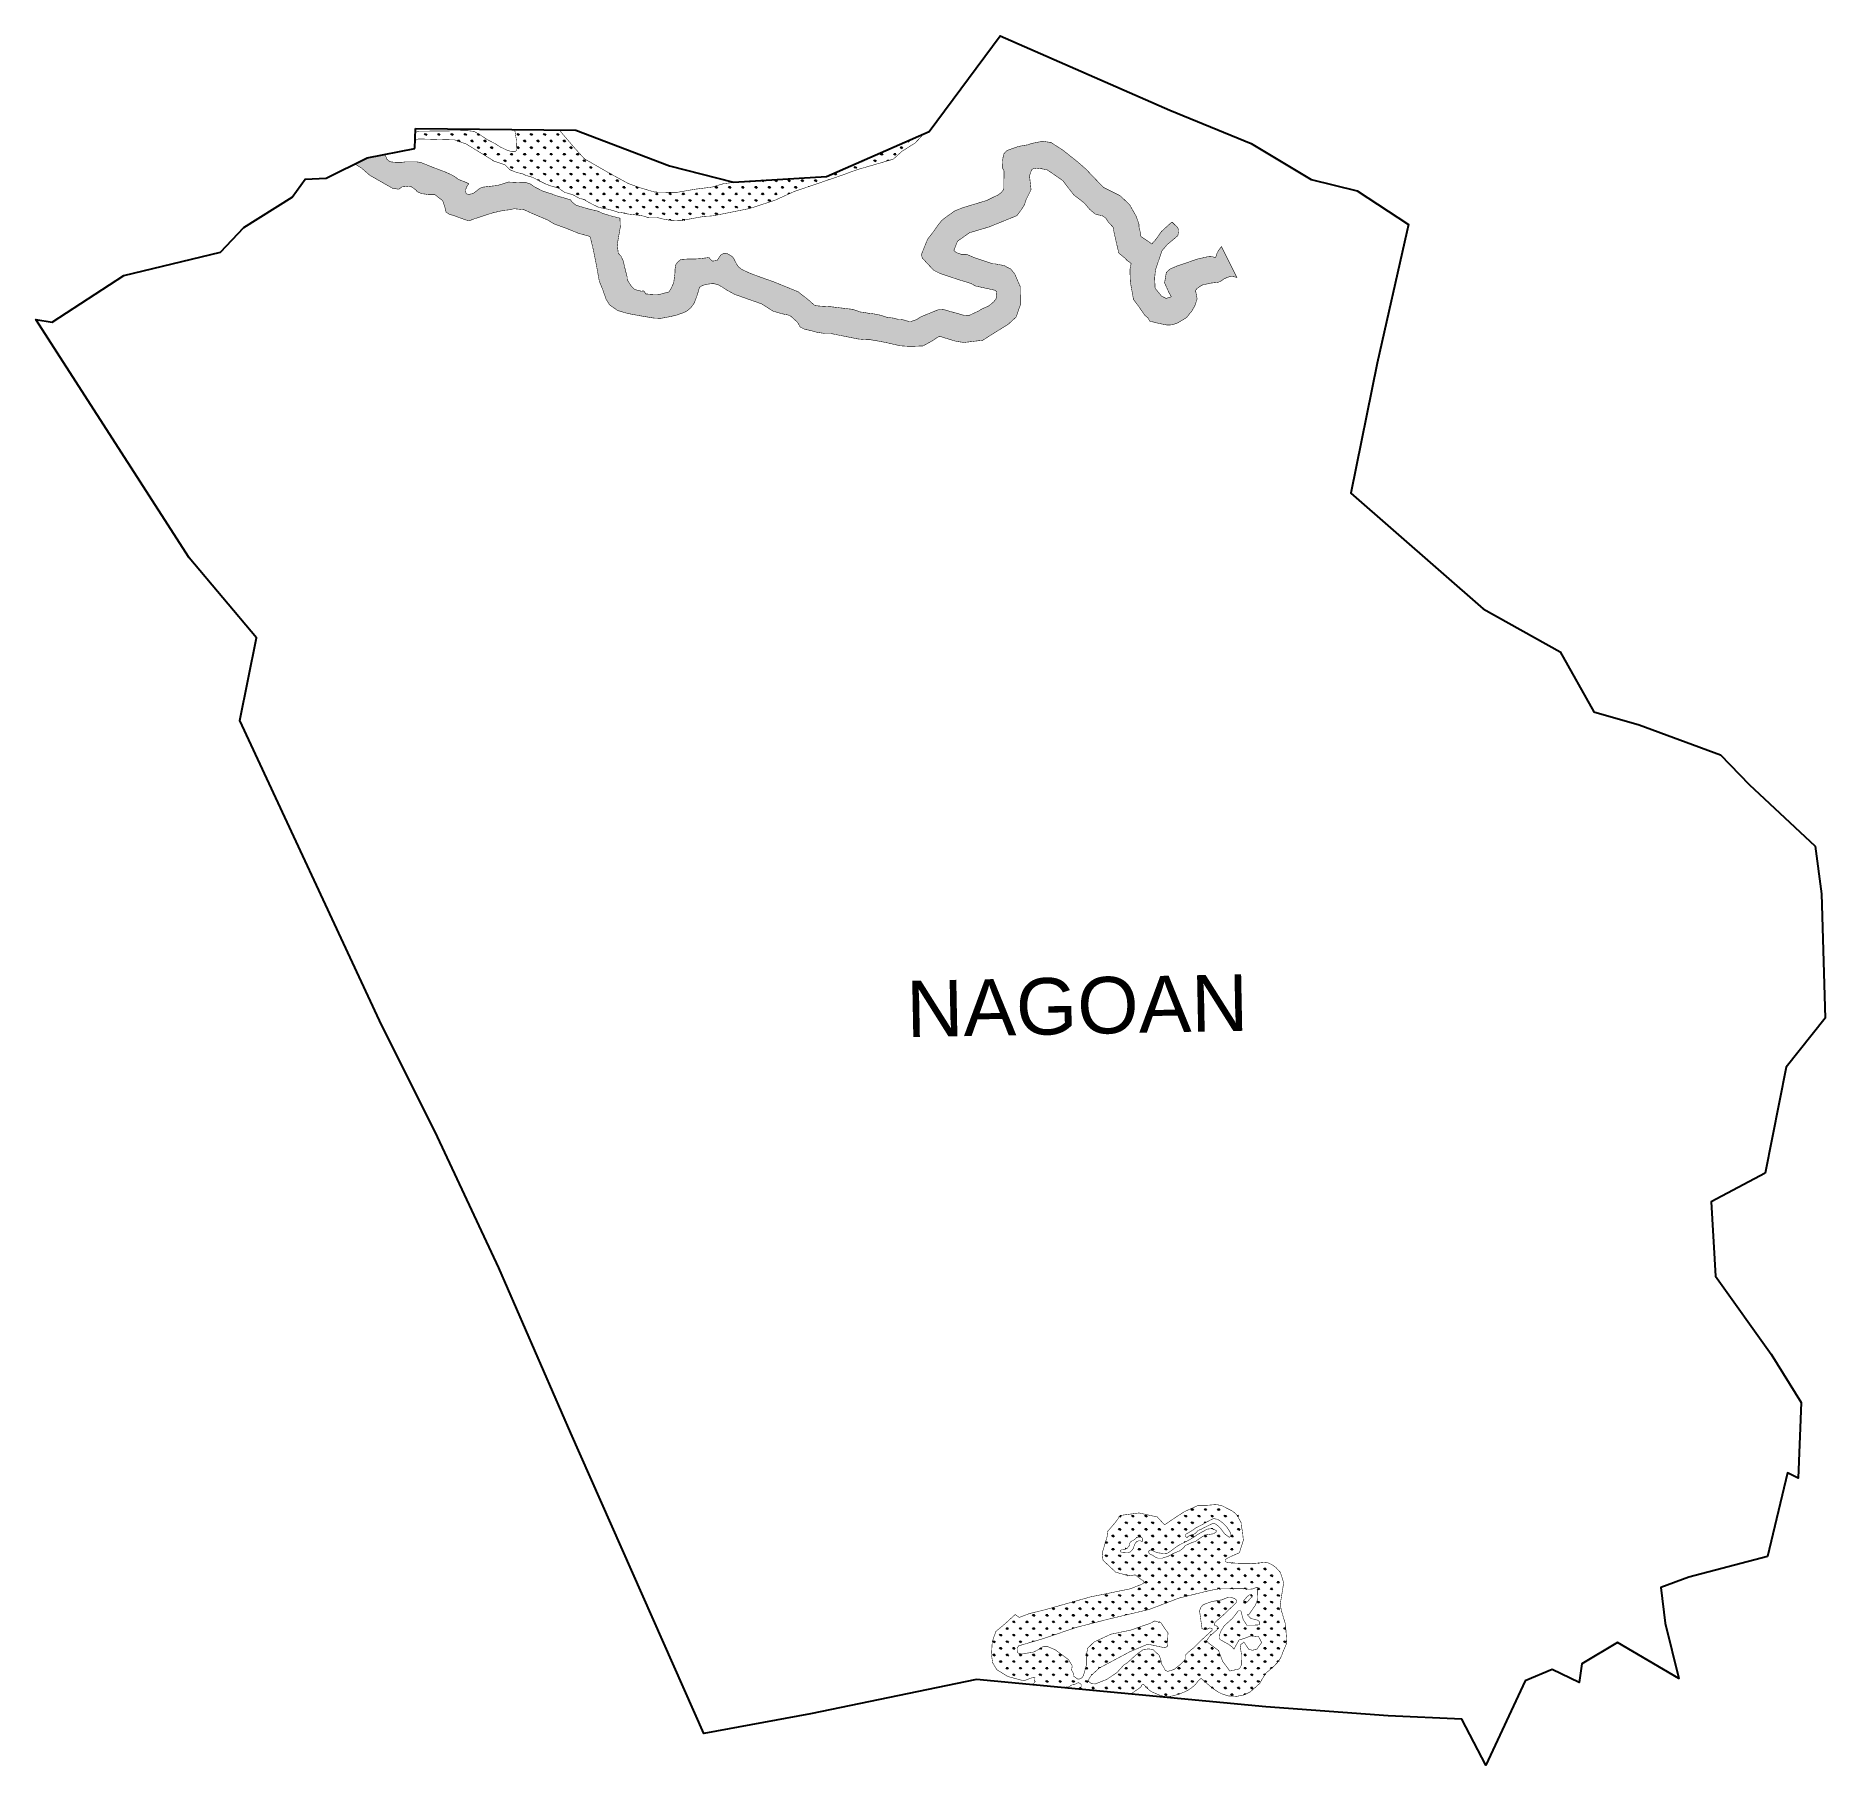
# Model space of a CAD drawing. Header units: metres. Extents: x 277405 to 280851, y 2057105 to 2060435.
import ezdxf

# ---------------------------------------------------------------- set-up
doc = ezdxf.new("R2010")
doc.units = ezdxf.units.M
doc.header["$MEASUREMENT"] = 0
for name, color, linetype in [('MANGROOVE BUFFER ZONE', 120, 'Continuous'), ('village', 3, 'Continuous'), ('VILLAGE NAME', 250, 'Continuous')]:
    doc.layers.add(name, color=color, linetype=linetype)
doc.styles.get("Standard").update_dxf_attribs({"font": 'simplex.shx'})

msp = doc.modelspace()

# ---------------------------------------------------------------- hatches: boundary and pattern name
at = {"layer": 'MANGROOVE BUFFER ZONE'}
h = msp.add_hatch(dxfattribs=at)
h.set_pattern_fill('GRASS', color=256, scale=18)
h.paths.add_polyline_path([(278679.8, 2059938.2), (278681.3, 2059944.4), (278682.6, 2059948.3), (278683.7, 2059950.6), (278687.3, 2059952.9), (278691.2, 2059954.6), (278697.2, 2059956.1), (278704.2, 2059957.1), (278711, 2059957.3), (278719.4, 2059955.1), (278726.5, 2059951), (278734.8, 2059945.5), (278751.5, 2059936.5), (278803.1, 2059918.3), (278824.6, 2059904.6), (278834, 2059901.6), (278846.8, 2059898.3), (278853, 2059897.3), (278859.1, 2059894.6), (278872.2, 2059882.7), (278876.9, 2059874.1), (278885.5, 2059869.6), (278890.8, 2059868.5), (278901.7, 2059865.9), (278909.5, 2059863.7), (278924.6, 2059861.4), (278935.4, 2059861.5), (278938.2, 2059861), (278944.4, 2059859.6), (278988.5, 2059850.8), (279002.5, 2059849.7), (279011, 2059849.6), (279019.3, 2059848.2), (279026.6, 2059847), (279041.8, 2059844.1), (279069.8, 2059837.7), (279088.4, 2059836.5), (279097.2, 2059836.8), (279113.7, 2059837.5), (279132.2, 2059847.6), (279139.3, 2059852.6), (279143.4, 2059855.1), (279147.5, 2059855.5), (279165, 2059849.9), (279178.4, 2059846.1), (279192.8, 2059844.1), (279228.7, 2059848.4), (279247.8, 2059860.6), (279277.9, 2059879.2), (279293, 2059893.2), (279301.1, 2059916.5), (279301.3, 2059950.6), (279290.2, 2059976.2), (279282.4, 2059985.7), (279274.7, 2059989.4), (279270.3, 2059992), (279253, 2059995.4), (279248.4, 2059995.4), (279211.5, 2060007.8), (279197.2, 2060014), (279187.9, 2060013.7), (279180.1, 2060016.3), (279176, 2060018.5), (279173, 2060021.2), (279180, 2060039), (279203, 2060055.3), (279241, 2060066.6), (279294.2, 2060088.2), (279303.3, 2060100.1), (279309.1, 2060109.4), (279312, 2060118.9), (279321.7, 2060138.2), (279318.7, 2060164.8), (279320.8, 2060171.6), (279323, 2060176.5), (279326.1, 2060178.8), (279332.3, 2060179.7), (279341.7, 2060178.7), (279353.2, 2060176.2), (279382.6, 2060155.9), (279403.7, 2060128.5), (279424.6, 2060112.3), (279434.5, 2060100.4), (279445.4, 2060091.3), (279452, 2060089.6), (279458.7, 2060088.3), (279461.4, 2060086.3), (279465.4, 2060083.6), (279468.6, 2060078.9), (279470.6, 2060075.6), (279479.8, 2060066), (279481.3, 2060057.1), (279485.5, 2060038), (279490.7, 2060016.2), (279502.1, 2060006.8), (279506.8, 2060001.8), (279511.5, 2059998.7), (279514.4, 2059996.2), (279512.7, 2059988), (279512.1, 2059983.9), (279512.8, 2059961), (279518.9, 2059927), (279528.3, 2059914.4), (279535.2, 2059904.4), (279541.2, 2059895.9), (279541.9, 2059895.4), (279546.6, 2059891.8), (279550.1, 2059885.4), (279560.5, 2059882.5), (279573.5, 2059879.7), (279583.6, 2059877.6), (279592.1, 2059878), (279602.3, 2059880.8), (279620.9, 2059891.8), (279631.4, 2059904.8), (279636.5, 2059913.5), (279638.5, 2059918.7), (279639.7, 2059922.9), (279641.5, 2059928.2), (279639.7, 2059938.1), (279638.5, 2059943), (279639.2, 2059945.5), (279641.8, 2059948.4), (279650.7, 2059954.5), (279667.2, 2059958.3), (279682, 2059960), (279688, 2059962.7), (279692.2, 2059965.9), (279699.6, 2059969.5), (279704.5, 2059970.8), (279708.9, 2059971.4), (279718, 2059969.4), (279688.3, 2060028.7), (279688, 2060028.2), (279687.4, 2060027.4), (279683.8, 2060022.7), (279680.4, 2060017.5), (279677.1, 2060007.6), (279666.3, 2060010.2), (279642.1, 2060004.7), (279602.6, 2059991.2), (279589.5, 2059985.6), (279582.2, 2059979.1), (279578.8, 2059958.8), (279587.4, 2059939.7), (279591.9, 2059932), (279581.9, 2059929), (279573.1, 2059933.2), (279569.1, 2059938), (279560.6, 2059948.6), (279559.7, 2059968.4), (279561.4, 2059984.3), (279573.9, 2060020.8), (279583.8, 2060032.5), (279604.4, 2060049.7), (279605.4, 2060055.9), (279605.7, 2060059.4), (279604.6, 2060064.4), (279602.3, 2060067), (279593.8, 2060075.3), (279592.9, 2060075.5), (279590.2, 2060073.6), (279578, 2060062.6), (279572.3, 2060057.2), (279562.3, 2060042.8), (279554.2, 2060033.8), (279545.4, 2060040.1), (279533.2, 2060048.1), (279531.7, 2060057.7), (279529.7, 2060066), (279529.5, 2060071.6), (279524.5, 2060086.2), (279511.8, 2060109), (279493.7, 2060126.3), (279461, 2060142.7), (279426.9, 2060178.3), (279409.9, 2060193), (279383.7, 2060213.9), (279360.1, 2060229.2), (279342.4, 2060231.7), (279338.3, 2060230.4), (279322.1, 2060227.1), (279315.5, 2060224.6), (279306.1, 2060223.3), (279295.6, 2060220.9), (279276, 2060214), (279274, 2060212.5), (279269.6, 2060207.6), (279267.7, 2060200.7), (279266.7, 2060192.9), (279267.1, 2060179.2), (279269.6, 2060174.4), (279269.4, 2060159.4), (279269.1, 2060138.9), (279264.3, 2060132.7), (279257.9, 2060128), (279249.1, 2060123.9), (279236.1, 2060117.4), (279190.3, 2060103.6), (279175.1, 2060097.6), (279159.7, 2060086.8), (279149.5, 2060078.9), (279142.2, 2060069.5), (279133.3, 2060057), (279122.6, 2060043.2), (279115.6, 2060026.3), (279110.4, 2060012.9), (279112.4, 2060006.7), (279122, 2059996), (279134.3, 2059983.1), (279146.7, 2059976.9), (279177.2, 2059966.6), (279206, 2059957.7), (279214.8, 2059952.8), (279251.7, 2059944.8), (279255.7, 2059941.7), (279255.5, 2059935.8), (279254.2, 2059927.8), (279252.6, 2059925.7), (279249.7, 2059922.5), (279244.1, 2059917.4), (279239.1, 2059913.8), (279230, 2059910), (279227.1, 2059908.6), (279224.1, 2059907), (279219.8, 2059904.2), (279215.6, 2059902.3), (279207.7, 2059898.7), (279201.6, 2059895.7), (279197.9, 2059895.7), (279193.4, 2059896.1), (279188.3, 2059897.6), (279177.4, 2059900.8), (279165.9, 2059903.8), (279163.5, 2059904.6), (279152.2, 2059907.8), (279148.3, 2059908.4), (279146.2, 2059908.2), (279141.5, 2059906.6), (279109.3, 2059893.5), (279101.8, 2059888.5), (279090.5, 2059884.6), (279086.9, 2059884.6), (279082, 2059885.7), (279077.9, 2059887.2), (279072.8, 2059888.1), (279066.1, 2059888.5), (279057, 2059891), (279043.6, 2059892.7), (279031.7, 2059896.6), (279019.6, 2059899.1), (279008.6, 2059900.4), (278998.1, 2059902.3), (278993.1, 2059902.8), (278978.9, 2059907.8), (278936.5, 2059912.9), (278912.6, 2059914.3), (278904, 2059916.2), (278894.4, 2059925), (278873, 2059941.8), (278827.1, 2059960.5), (278792, 2059973), (278780.4, 2059977.4), (278764.8, 2059984.7), (278758.5, 2059989.5), (278755, 2059994.4), (278749.5, 2060005.1), (278746.2, 2060009.6), (278736.4, 2060015.3), (278728.4, 2060014.9), (278724.2, 2060012.4), (278721.2, 2060008.2), (278717.2, 2060002), (278711.3, 2060001.2), (278707.5, 2060000.8), (278703.5, 2060004.8), (278701.4, 2060007.7), (278685.4, 2060005.6), (278674.6, 2060004.8), (278660.9, 2060004.8), (278647.4, 2060003.9), (278641.1, 2059998.9), (278637.5, 2059993.8), (278636.2, 2059986.2), (278635.8, 2059976.7), (278633.5, 2059959), (278627.8, 2059946.7), (278624.2, 2059941.4), (278605, 2059936.3), (278597.3, 2059936.4), (278590, 2059936.8), (278579.9, 2059937.6), (278576.1, 2059943.1), (278570.5, 2059943), (278558.2, 2059946.1), (278552.1, 2059952.2), (278549.1, 2059956.9), (278544.1, 2059964.6), (278543.9, 2059970), (278540, 2059985.3), (278536.3, 2060001.3), (278531.9, 2060010.5), (278526.8, 2060015.9), (278524.8, 2060032.5), (278530.7, 2060066.2), (278530.5, 2060071), (278530.2, 2060079.9), (278530.2, 2060083.4), (278508.8, 2060088.8), (278503.9, 2060090.6), (278501.2, 2060091.3), (278496.5, 2060092.7), (278487.8, 2060096.9), (278467, 2060101.8), (278445.2, 2060108.5), (278438.4, 2060114.1), (278434.9, 2060118.7), (278423.7, 2060122.1), (278406.4, 2060126.9), (278399.2, 2060129.9), (278380.8, 2060135.8), (278366.6, 2060143), (278360.5, 2060147.1), (278357.1, 2060149.4), (278349.5, 2060151.8), (278341.1, 2060151.7), (278315.5, 2060153), (278293.9, 2060146.3), (278267, 2060143.3), (278260.2, 2060140.9), (278247.2, 2060130.8), (278238.9, 2060129.1), (278233.9, 2060130.4), (278232.7, 2060135.4), (278232.5, 2060137.6), (278235.3, 2060144.4), (278239, 2060149.7), (278233.5, 2060152.4), (278218.5, 2060158.2), (278214.2, 2060161.9), (278205.3, 2060167.1), (278192.9, 2060172.6), (278172.3, 2060180.3), (278146.5, 2060190.7), (278137.2, 2060192), (278128.3, 2060192), (278117.9, 2060192), (278108.8, 2060190.8), (278098.6, 2060191), (278090.9, 2060191.5), (278086.8, 2060192.3), (278081.4, 2060196.5), (278079.2, 2060202.2), (278076.4, 2060206), (278043.4, 2060199.4), (278019.6, 2060187.7), (278032.5, 2060179.8), (278048.2, 2060166), (278086.8, 2060144), (278092.2, 2060141), (278103.2, 2060139.2), (278105.2, 2060139.8), (278110.1, 2060143.6), (278123.7, 2060145.1), (278128.3, 2060143.8), (278135.9, 2060138.6), (278139.7, 2060134.4), (278148.2, 2060130.5), (278153.7, 2060130), (278162.1, 2060128.5), (278168.6, 2060128.5), (278173.7, 2060128.7), (278188.7, 2060116.9), (278192.9, 2060104), (278195.1, 2060095.3), (278200.7, 2060091.2), (278209.7, 2060088.5), (278233.4, 2060079.9), (278240, 2060078.5), (278249.1, 2060082), (278285, 2060093.7), (278305.3, 2060098.3), (278318.3, 2060099.7), (278326.3, 2060101.6), (278345.2, 2060099.7), (278362.6, 2060091.8), (278375.8, 2060086.2), (278390.6, 2060080), (278403, 2060072.4), (278426.6, 2060063.9), (278450.4, 2060054.2), (278464.4, 2060050.4), (278471.1, 2060048.5), (278472.8, 2060047.3), (278479.2, 2060020.5), (278485.6, 2059987.9), (278490.2, 2059962.1), (278496.6, 2059946.4), (278503.2, 2059927.8), (278509.9, 2059916.6), (278521.7, 2059908.3), (278525.8, 2059905.5), (278544.7, 2059900), (278569.9, 2059895.3), (278595, 2059891.1), (278608.5, 2059890.5), (278627.7, 2059894.1), (278639.5, 2059896.9), (278650.5, 2059900.8), (278658.4, 2059904.2), (278666.8, 2059911.2), (278672.4, 2059919.1), (278673.9, 2059922.1)])
h = msp.add_hatch(dxfattribs=at)
h.set_pattern_fill('GRASS', color=256, scale=18)
h.paths.add_polyline_path([(278779.5, 2060102), (278827.7, 2060117.6), (278865.8, 2060134.8), (278953.9, 2060164.8), (278986.8, 2060176.8), (279041.1, 2060192.5), (279056.4, 2060197), (279073, 2060212.1), (279098.2, 2060228), (279115.3, 2060245.6), (278928, 2060163.9), (278759.5, 2060153.7), (278729.5, 2060149.8), (278706.4, 2060143.1), (278675.1, 2060139.2), (278639.3, 2060133), (278596.7, 2060133.7), (278568.3, 2060142.1), (278545.8, 2060150.3), (278512.7, 2060168.3), (278461.7, 2060197.6), (278443.1, 2060218), (278420.7, 2060244.2), (278413.2, 2060253.3), (278327.2, 2060254.2), (278329.3, 2060241.8), (278330.2, 2060236.4), (278330.7, 2060232.8), (278331.5, 2060215.5), (278328.8, 2060211.6), (278321.6, 2060211.6), (278311.6, 2060214.7), (278299.2, 2060220.7), (278294, 2060224), (278289.9, 2060226.7), (278278.8, 2060232.5), (278273.3, 2060235.4), (278260.5, 2060244.1), (278252.1, 2060248.7), (278249.7, 2060250.4), (278236.3, 2060251.9), (278192.9, 2060251.3), (278142.6, 2060250.9), (278136.4, 2060248.7), (278135.8, 2060233.2), (278141.9, 2060236), (278211.8, 2060234.1), (278233.8, 2060226.3), (278287.8, 2060193.2), (278308, 2060186.5), (278318.9, 2060176.2), (278331, 2060171.5), (278343.1, 2060168.6), (278348.3, 2060166), (278361.5, 2060162.1), (278387, 2060149.2), (278395.4, 2060145.9), (278411.3, 2060141.6), (278422.8, 2060133.5), (278431.7, 2060130.6), (278439.5, 2060128.5), (278451.5, 2060121.9), (278460.4, 2060119.5), (278468, 2060114.9), (278475.2, 2060111), (278489.4, 2060104.2), (278509.9, 2060100), (278518.5, 2060097.4), (278526.6, 2060094.7), (278535.2, 2060093.8), (278545.6, 2060091.4), (278569.5, 2060088.7), (278577.5, 2060086.9), (278582.8, 2060084.9), (278602.1, 2060084.6), (278612.8, 2060081.8), (278626, 2060079.5), (278646.5, 2060078.5), (278677, 2060084.2), (278693.7, 2060087.1), (278700.2, 2060087.2), (278709.3, 2060088)])
h = msp.add_hatch(dxfattribs=at)
h.set_pattern_fill('GRASS', color=256, scale=18)
h.paths.add_polyline_path([(279804.3, 2057469.2), (279801.4, 2057476.6), (279796.4, 2057482), (279793.4, 2057485.4), (279786.7, 2057490.4), (279779.8, 2057494), (279773.3, 2057495.6), (279760.6, 2057494.4), (279753.1, 2057493.7), (279745.3, 2057493.5), (279732.8, 2057493.7), (279723.5, 2057493.7), (279709.1, 2057494.4), (279697.8, 2057496), (279695.9, 2057497.7), (279696.4, 2057500.9), (279698, 2057502.7), (279707, 2057507.1), (279722.9, 2057514.1), (279730.5, 2057538), (279728.9, 2057555.2), (279726.6, 2057565), (279726.1, 2057572.5), (279721.3, 2057580.9), (279720.7, 2057584.5), (279710.2, 2057593.9), (279689.3, 2057604.6), (279678.6, 2057606.9), (279660.4, 2057605.4), (279643.9, 2057605.4), (279616.9, 2057593.1), (279594.5, 2057578.6), (279578.9, 2057567.7), (279564.8, 2057582.9), (279529.6, 2057590.7), (279493.8, 2057585.9), (279482.9, 2057571.2), (279468.2, 2057554), (279468.9, 2057547.7), (279458.7, 2057513.3), (279460.2, 2057499.7), (279484.9, 2057476.5), (279491.6, 2057474.7), (279509.9, 2057469.7), (279515.2, 2057470.5), (279522.4, 2057471.4), (279526.7, 2057468.1), (279530.2, 2057465.3), (279533.5, 2057462.7), (279538.1, 2057460), (279539.4, 2057455.8), (279537.6, 2057454.9), (279533, 2057452.6), (279512.5, 2057444.6), (279470.5, 2057436), (279436.6, 2057429.2), (279350, 2057404.7), (279317.7, 2057396.7), (279299, 2057389.6), (279291.1, 2057395.1), (279272.7, 2057378.3), (279253.8, 2057362.4), (279246.9, 2057342.4), (279245.5, 2057317.2), (279247.8, 2057302.1), (279255.9, 2057288.8), (279277, 2057275.8), (279307.8, 2057267.5), (279323, 2057273.2), (279329.1, 2057273.9), (279329, 2057269.5), (279328.9, 2057264.6), (279325, 2057260.7), (279324, 2057259.8), (279393.7, 2057253.2), (279393.9, 2057255.8), (279400.5, 2057259.7), (279404.7, 2057260.1), (279409.3, 2057262.4), (279412.6, 2057264), (279413.9, 2057263.3), (279418.2, 2057260.9), (279418.2, 2057256.2), (279411.8, 2057251.5), (279514.2, 2057241.9), (279515.3, 2057243.1), (279532.9, 2057255.3), (279535.8, 2057260.8), (279536.8, 2057261.1), (279538.6, 2057260.5), (279544.7, 2057254), (279550.5, 2057248.8), (279554.3, 2057246.2), (279567.7, 2057240.5), (279577.5, 2057237.6), (279586.8, 2057236.9), (279595.5, 2057238.7), (279607.1, 2057242.1), (279618.6, 2057246.7), (279625.7, 2057250.5), (279629.4, 2057252.9), (279633.3, 2057256.1), (279638.8, 2057260.9), (279642.4, 2057266), (279645.4, 2057269.2), (279649.2, 2057272.3), (279652, 2057269.8), (279659.9, 2057262.8), (279670.8, 2057253.5), (279682, 2057246), (279688.7, 2057242.6), (279701.6, 2057238.4), (279718.1, 2057237.7), (279732.7, 2057240.6), (279743.7, 2057246.1), (279762.5, 2057262.9), (279766.7, 2057270.9), (279774.1, 2057282.4), (279785.4, 2057291.9), (279791.2, 2057297.6), (279797.1, 2057303.7), (279802.2, 2057311.5), (279805.1, 2057318.2), (279806.1, 2057321.6), (279814.2, 2057340.4), (279811.7, 2057376), (279804.1, 2057401.6), (279801.5, 2057414.5), (279808.1, 2057455.8)])
h.paths.add_polyline_path([(279606.7, 2057426.9), (279666.5, 2057441.5), (279682, 2057444.5), (279728.3, 2057445), (279735.3, 2057444.3), (279742.1, 2057443.9), (279747.6, 2057444.3), (279754.8, 2057446.8), (279758, 2057446.7), (279758, 2057443.8), (279758.4, 2057425.7), (279754.1, 2057413.7), (279748.3, 2057405.4), (279742, 2057396.2), (279738.3, 2057394.7), (279744.7, 2057387.6), (279751.5, 2057385.9), (279757.6, 2057384.4), (279760.4, 2057382.5), (279761.9, 2057379.5), (279762.2, 2057375.4), (279754, 2057374.8), (279741.9, 2057374.7), (279737.1, 2057374.7), (279733.8, 2057380), (279730.2, 2057385.5), (279729.1, 2057389.6), (279727.5, 2057395.6), (279725.7, 2057402.2), (279723.2, 2057402.2), (279720.7, 2057402.2), (279718.3, 2057399.2), (279714.7, 2057394.4), (279709.6, 2057387.8), (279693.7, 2057373.5), (279687.5, 2057363.6), (279686.1, 2057360), (279684.2, 2057355.1), (279683.8, 2057350.4), (279685.7, 2057346.9), (279689.6, 2057344.7), (279702.6, 2057337.4), (279708.4, 2057333.1), (279712.4, 2057328.7), (279717.3, 2057337.5), (279719.8, 2057341.8), (279722.3, 2057346.2), (279727.6, 2057347.6), (279735.2, 2057350.3), (279745.3, 2057354.1), (279759.9, 2057352.5), (279765.3, 2057341.9), (279765, 2057340), (279760.7, 2057334.2), (279756.2, 2057327.9), (279753.2, 2057327.4), (279747.3, 2057326.3), (279740.9, 2057328.3), (279736.7, 2057334.6), (279731.7, 2057342.2), (279728.6, 2057339.6), (279724.3, 2057336.2), (279725.1, 2057330.8), (279727, 2057317.2), (279726.6, 2057297.6), (279723.2, 2057290.7), (279716.3, 2057289), (279709.2, 2057287.4), (279704.4, 2057286.3), (279700.2, 2057292.1), (279690.7, 2057305), (279682.8, 2057325.8), (279676, 2057330.9), (279662, 2057341.4), (279659.9, 2057344.8), (279661.8, 2057347.8), (279665.3, 2057353.1), (279682.8, 2057368.3), (279680.9, 2057372.5), (279675.5, 2057373.8), (279674.5, 2057375.5), (279675.6, 2057379.5), (279680.3, 2057384.1), (279689.2, 2057391.6), (279704.1, 2057405.8), (279716.3, 2057417.4), (279717.6, 2057420.2), (279717.1, 2057421.8), (279716.7, 2057423.5), (279714.6, 2057425), (279713.2, 2057426.1), (279710.8, 2057426.9), (279705.5, 2057428.6), (279702, 2057428.6), (279699.3, 2057427.5), (279694, 2057425.4), (279688.7, 2057423.3), (279670.2, 2057420.2), (279663.2, 2057417.7), (279657.6, 2057415.8), (279652.3, 2057413.2), (279648.9, 2057409.2), (279646.1, 2057402.4), (279651, 2057367.9), (279656.4, 2057366), (279657.3, 2057366.2), (279662, 2057367.3), (279665.5, 2057369.3), (279669.9, 2057368.3), (279670.6, 2057367.2), (279670.4, 2057366.1), (279670, 2057364.4), (279667.2, 2057361.8), (279651.2, 2057347.2), (279634.6, 2057330.9), (279624.5, 2057322.7), (279618.4, 2057316.5), (279618.3, 2057307.7), (279608.8, 2057298.7), (279597.1, 2057289.3), (279584.9, 2057285.7), (279580.1, 2057287.7), (279579, 2057289.9), (279576.2, 2057295.5), (279574.2, 2057297.3), (279573, 2057301.9), (279570.8, 2057310.2), (279568.2, 2057316.7), (279560.9, 2057323.5), (279558.6, 2057325.7), (279556.2, 2057327.9), (279552.5, 2057328.4), (279547.3, 2057329), (279545.1, 2057328.6), (279541.7, 2057328.2), (279537.9, 2057327.8), (279534.1, 2057325), (279524.2, 2057317.8), (279515.1, 2057309.5), (279507.2, 2057302.3), (279500.1, 2057297.7), (279486.9, 2057283.2), (279467.4, 2057270.1), (279445.1, 2057261.5), (279439.2, 2057261.9), (279434.2, 2057264.6), (279431.5, 2057268.2), (279433.7, 2057271.7), (279437.1, 2057277.3), (279452.7, 2057291.9), (279512.2, 2057323.6), (279546.5, 2057338.1), (279561.6, 2057334.9), (279568.5, 2057333.4), (279579.5, 2057331.1), (279584.1, 2057333.7), (279584.5, 2057340.9), (279584.9, 2057349.8), (279585.4, 2057359.6), (279581.9, 2057364.6), (279577.2, 2057371.1), (279572.2, 2057378.9), (279565.7, 2057381), (279559.8, 2057382.8), (279551.6, 2057378.4), (279513.2, 2057365), (279493.2, 2057360.9), (279475.9, 2057357.4), (279443.1, 2057342.3), (279430.8, 2057330.3), (279428, 2057316.3), (279428, 2057297), (279422.8, 2057278.3), (279420.3, 2057274), (279416.8, 2057271.6), (279414.2, 2057270.8), (279411.2, 2057270.9), (279410.3, 2057271.6), (279408.1, 2057273.2), (279403.3, 2057276.7), (279403.7, 2057281.2), (279399.8, 2057288), (279400.9, 2057296.5), (279393.8, 2057308.3), (279368.3, 2057327.3), (279354.2, 2057333.1), (279345.8, 2057333.2), (279342, 2057332.2), (279338.5, 2057329.7), (279332.8, 2057325.9), (279324.8, 2057322.2), (279315.1, 2057321), (279303.8, 2057319), (279298.2, 2057320.4), (279295.9, 2057321.7), (279294.9, 2057326.2), (279295, 2057330.8), (279298.2, 2057335), (279342.3, 2057347.8), (279363.5, 2057354.9), (279408.6, 2057370.3), (279468, 2057385.6), (279549.6, 2057405)], flags=16)
h.paths.add_polyline_path([(279574.4, 2057503.6), (279569.1, 2057503.5), (279566.2, 2057503.5), (279561.8, 2057505.3), (279558.6, 2057507.3), (279553.4, 2057510.5), (279550.5, 2057511.5), (279549.1, 2057513.1), (279548.3, 2057514.8), (279548.3, 2057516.6), (279549.6, 2057519), (279552.6, 2057519.2), (279558.2, 2057517), (279562.3, 2057515), (279567.4, 2057513.8), (279575.5, 2057512.7), (279582, 2057512.8), (279584.9, 2057513.5), (279587.6, 2057515.2), (279596.9, 2057522), (279605.9, 2057528.4), (279621.1, 2057536), (279628.8, 2057540.3), (279635.7, 2057544.4), (279639.5, 2057547.3), (279649.4, 2057553.2), (279655.7, 2057556.4), (279658.3, 2057558.2), (279660.7, 2057559.5), (279669, 2057560.4), (279673.8, 2057559.2), (279678.6, 2057556.6), (279678.9, 2057554.8), (279673.4, 2057550.6), (279657.1, 2057548.3), (279650.4, 2057544.3), (279644.7, 2057540.6), (279638.9, 2057536.3), (279629.1, 2057532.7), (279618.2, 2057527.6), (279615.8, 2057523.9), (279610.9, 2057519.8), (279607.8, 2057517.7), (279596.7, 2057513.2), (279584.9, 2057506.9), (279578.6, 2057505.1)], flags=16)
h.paths.add_polyline_path([(279622.2, 2057543), (279620, 2057544.7), (279618.8, 2057545.8), (279619.1, 2057547.8), (279620, 2057549.9), (279626.8, 2057553.8), (279633.5, 2057557.8), (279638.8, 2057561.8), (279644.8, 2057564.9), (279652.7, 2057569), (279660.3, 2057573.4), (279669.6, 2057578.4), (279671.8, 2057579.2), (279673.9, 2057579.8), (279680.6, 2057578.5), (279684, 2057576.5), (279689.7, 2057572.4), (279698.4, 2057563.9), (279704.2, 2057555.3), (279706.1, 2057551.2), (279706.6, 2057548.7), (279706.9, 2057547.1), (279706.1, 2057545.5), (279703.7, 2057543.8), (279697.5, 2057548), (279694, 2057551.1), (279691.8, 2057554), (279685.9, 2057561.8), (279683.5, 2057564.3), (279679.4, 2057567.5), (279677, 2057569.3), (279673.9, 2057570.8), (279667.9, 2057569), (279664.8, 2057567.2), (279659.9, 2057564.7), (279654.6, 2057562.3), (279650.1, 2057559.7), (279642.8, 2057556.7), (279640.9, 2057554.1), (279637.1, 2057550.6), (279633.6, 2057549.4), (279630.5, 2057548.6), (279625.9, 2057546.3), (279623.5, 2057545.2), (279622.6, 2057543.8)], flags=16)
h.paths.add_polyline_path([(279535.4, 2057535.4), (279532.6, 2057536.9), (279528.7, 2057537), (279525.4, 2057535.7), (279523.3, 2057533.6), (279521.3, 2057530.5), (279519.8, 2057526.4), (279518.8, 2057522.8), (279516.6, 2057519.6), (279512.6, 2057515.7), (279508.6, 2057514.4), (279499.5, 2057514.9), (279494.6, 2057515.4), (279494, 2057518.9), (279495.7, 2057519.6), (279498.5, 2057519.6), (279504.7, 2057522), (279507.1, 2057522.8), (279508.4, 2057524.7), (279510.3, 2057527.1), (279511, 2057528.5), (279511.5, 2057531.9), (279513, 2057534.5), (279515.9, 2057536.8), (279519.5, 2057538.5), (279522, 2057540.2), (279523.5, 2057541.9), (279524.8, 2057543.7), (279532.8, 2057544.6), (279536.4, 2057541.7), (279536.6, 2057539.7), (279536.5, 2057536.8)], flags=16)
h.paths.add_polyline_path([(279730.8, 2057420.9), (279731.9, 2057422.7), (279733.5, 2057424.4), (279737.8, 2057429.5), (279742.3, 2057433.1), (279746.1, 2057433.3), (279747.2, 2057432.2), (279747.4, 2057431), (279747.1, 2057428.9), (279744.7, 2057426.6), (279742.9, 2057424.8), (279740.7, 2057422.4), (279738.7, 2057420.1), (279733.8, 2057416.3), (279731.8, 2057417), (279730.8, 2057418.4)], flags=0)
h = msp.add_hatch(dxfattribs=at)
h.set_pattern_fill('GRASS', color=256, scale=18)
h.paths.add_polyline_path([(279744.7, 2057426.6), (279747.1, 2057428.9), (279747.4, 2057431), (279747.2, 2057432.2), (279746.1, 2057433.3), (279742.3, 2057433.1), (279737.8, 2057429.5), (279733.5, 2057424.4), (279731.9, 2057422.7), (279730.8, 2057420.9), (279730.8, 2057418.4), (279731.8, 2057417), (279733.8, 2057416.3), (279738.7, 2057420.1), (279740.7, 2057422.4), (279742.9, 2057424.8)])

# ---------------------------------------------------------------- linework, layer by layer
at = {"color": 3, "flags": 128}
msp.add_lwpolyline([(278135.3, 2060217.8), (278136.6, 2060256.3)], dxfattribs=at)
at = {"layer": 'MANGROOVE BUFFER ZONE', "const_width": 1, "flags": 128}
for points in [[(278019.6, 2060187.7), (278032.5, 2060179.8), (278048.2, 2060166), (278086.8, 2060144), (278092.2, 2060141), (278103.2, 2060139.2), (278105.2, 2060139.8), (278110.1, 2060143.6), (278123.7, 2060145.1), (278128.3, 2060143.8), (278135.9, 2060138.6), (278139.7, 2060134.4), (278148.2, 2060130.5), (278153.7, 2060130), (278162.1, 2060128.5), (278168.6, 2060128.5), (278173.7, 2060128.7), (278188.7, 2060116.9), (278192.9, 2060104), (278195.1, 2060095.3), (278200.7, 2060091.2), (278209.7, 2060088.5), (278233.4, 2060079.9), (278240, 2060078.5), (278249.1, 2060082), (278285, 2060093.7), (278305.3, 2060098.3), (278318.3, 2060099.7), (278326.3, 2060101.6), (278345.2, 2060099.7), (278362.6, 2060091.8), (278375.8, 2060086.2), (278390.6, 2060080), (278403, 2060072.4), (278426.6, 2060063.9), (278450.4, 2060054.2), (278464.4, 2060050.4), (278471.1, 2060048.5), (278472.8, 2060047.3), (278479.2, 2060020.5), (278485.6, 2059987.9), (278490.2, 2059962.1), (278496.6, 2059946.4), (278503.2, 2059927.8), (278509.9, 2059916.6), (278521.7, 2059908.3), (278525.8, 2059905.5), (278544.7, 2059900), (278569.9, 2059895.3), (278595, 2059891.1), (278608.5, 2059890.5), (278627.7, 2059894.1), (278639.5, 2059896.9), (278650.5, 2059900.8), (278658.4, 2059904.2), (278666.8, 2059911.2), (278672.4, 2059919.1), (278673.9, 2059922.1), (278679.8, 2059938.2), (278681.3, 2059944.4), (278682.6, 2059948.3), (278683.7, 2059950.6), (278687.3, 2059952.9), (278691.2, 2059954.6), (278697.2, 2059956.1), (278704.2, 2059957.1), (278711, 2059957.3), (278719.4, 2059955.1), (278726.5, 2059951), (278734.8, 2059945.5), (278751.5, 2059936.5), (278803.1, 2059918.3), (278824.6, 2059904.6), (278834, 2059901.6), (278846.8, 2059898.3), (278853, 2059897.3), (278859.1, 2059894.6), (278872.2, 2059882.7), (278876.9, 2059874.1), (278885.5, 2059869.6), (278890.8, 2059868.5), (278901.7, 2059865.9), (278909.5, 2059863.7), (278924.6, 2059861.4), (278935.4, 2059861.5), (278938.2, 2059861), (278944.4, 2059859.6), (278988.5, 2059850.8), (279002.5, 2059849.7), (279011, 2059849.6), (279019.3, 2059848.2), (279026.6, 2059847), (279041.8, 2059844.1), (279069.8, 2059837.7), (279088.4, 2059836.5), (279097.2, 2059836.8), (279113.7, 2059837.5), (279132.2, 2059847.6), (279139.3, 2059852.6), (279143.4, 2059855.1), (279147.5, 2059855.5), (279165, 2059849.9), (279178.4, 2059846.1), (279192.8, 2059844.1), (279228.7, 2059848.4), (279247.8, 2059860.6), (279277.9, 2059879.2), (279293, 2059893.2), (279301.1, 2059916.5), (279301.3, 2059950.6), (279290.2, 2059976.2), (279282.4, 2059985.7), (279274.7, 2059989.4), (279270.3, 2059992), (279253, 2059995.4), (279248.4, 2059995.4), (279211.5, 2060007.8), (279197.2, 2060014), (279187.9, 2060013.7), (279180.1, 2060016.3), (279176, 2060018.5), (279173, 2060021.2), (279180, 2060039), (279203, 2060055.3), (279241, 2060066.6), (279294.2, 2060088.2), (279303.3, 2060100.1), (279309.1, 2060109.4), (279312, 2060118.9), (279321.7, 2060138.2), (279318.7, 2060164.8), (279320.8, 2060171.6), (279323, 2060176.5), (279326.1, 2060178.8), (279332.3, 2060179.7), (279341.7, 2060178.7), (279353.2, 2060176.2), (279382.6, 2060155.9), (279403.7, 2060128.5), (279424.6, 2060112.3), (279434.5, 2060100.4), (279445.4, 2060091.3), (279452, 2060089.6), (279458.7, 2060088.3), (279461.4, 2060086.3), (279465.4, 2060083.6), (279468.6, 2060078.9), (279470.6, 2060075.6), (279479.8, 2060066), (279481.3, 2060057.1), (279485.5, 2060038), (279490.7, 2060016.2), (279502.1, 2060006.8), (279506.8, 2060001.8), (279511.5, 2059998.7), (279514.4, 2059996.2), (279512.7, 2059988), (279512.1, 2059983.9), (279512.8, 2059961), (279518.9, 2059927), (279528.3, 2059914.4), (279535.2, 2059904.4), (279541.2, 2059895.9), (279541.9, 2059895.4), (279546.6, 2059891.8), (279550.1, 2059885.4), (279560.5, 2059882.5), (279573.5, 2059879.7), (279583.6, 2059877.6), (279592.1, 2059878), (279602.3, 2059880.8), (279620.9, 2059891.8), (279631.4, 2059904.8), (279636.5, 2059913.5), (279638.5, 2059918.7), (279639.7, 2059922.9), (279641.5, 2059928.2), (279639.7, 2059938.1), (279638.5, 2059943), (279639.2, 2059945.5), (279641.8, 2059948.4), (279650.7, 2059954.5), (279667.2, 2059958.3), (279682, 2059960), (279688, 2059962.7), (279692.2, 2059965.9), (279699.6, 2059969.5), (279704.5, 2059970.8), (279708.9, 2059971.4), (279718, 2059969.4), (279688.3, 2060028.7), (279688, 2060028.2), (279687.4, 2060027.4), (279683.8, 2060022.7), (279680.4, 2060017.5), (279677.1, 2060007.6), (279666.3, 2060010.2), (279642.1, 2060004.7), (279602.6, 2059991.2), (279589.5, 2059985.6), (279582.2, 2059979.1), (279578.8, 2059958.8), (279587.4, 2059939.7), (279591.9, 2059932), (279581.9, 2059929), (279573.1, 2059933.2), (279569.1, 2059938), (279560.6, 2059948.6), (279559.7, 2059968.4), (279561.4, 2059984.3), (279573.9, 2060020.8), (279583.8, 2060032.5), (279604.4, 2060049.7), (279605.4, 2060055.9), (279605.7, 2060059.4), (279604.6, 2060064.4), (279602.3, 2060067), (279593.8, 2060075.3), (279592.9, 2060075.5), (279590.2, 2060073.6), (279578, 2060062.6), (279572.3, 2060057.2), (279562.3, 2060042.8), (279554.2, 2060033.8), (279545.4, 2060040.1), (279533.2, 2060048.1), (279531.7, 2060057.7), (279529.7, 2060066), (279529.5, 2060071.6), (279524.5, 2060086.2), (279511.8, 2060109), (279493.7, 2060126.3), (279461, 2060142.7), (279426.9, 2060178.3), (279409.9, 2060193), (279383.7, 2060213.9), (279360.1, 2060229.2), (279342.4, 2060231.7), (279338.3, 2060230.4), (279322.1, 2060227.1), (279315.5, 2060224.6), (279306.1, 2060223.3), (279295.6, 2060220.9), (279276, 2060214), (279274, 2060212.5), (279269.6, 2060207.6), (279267.7, 2060200.7), (279266.7, 2060192.9), (279267.1, 2060179.2), (279269.6, 2060174.4), (279269.4, 2060159.4), (279269.1, 2060138.9), (279264.3, 2060132.7), (279257.9, 2060128), (279249.1, 2060123.9), (279236.1, 2060117.4), (279190.3, 2060103.6), (279175.1, 2060097.6), (279159.7, 2060086.8), (279149.5, 2060078.9), (279142.2, 2060069.5), (279133.3, 2060057), (279122.6, 2060043.2), (279115.6, 2060026.3), (279110.4, 2060012.9), (279112.4, 2060006.7), (279122, 2059996), (279134.3, 2059983.1), (279146.7, 2059976.9), (279177.2, 2059966.6), (279206, 2059957.7), (279214.8, 2059952.8), (279251.7, 2059944.8), (279255.7, 2059941.7), (279255.5, 2059935.8), (279254.2, 2059927.8), (279252.6, 2059925.7), (279249.7, 2059922.5), (279244.1, 2059917.4), (279239.1, 2059913.8), (279230, 2059910), (279227.1, 2059908.6), (279224.1, 2059907), (279219.8, 2059904.2), (279215.6, 2059902.3), (279207.7, 2059898.7), (279201.6, 2059895.7), (279197.9, 2059895.7), (279193.4, 2059896.1), (279188.3, 2059897.6), (279177.4, 2059900.8), (279165.9, 2059903.8), (279163.5, 2059904.6), (279152.2, 2059907.8), (279148.3, 2059908.4), (279146.2, 2059908.2), (279141.5, 2059906.6), (279109.3, 2059893.5), (279101.8, 2059888.5), (279090.5, 2059884.6), (279086.9, 2059884.6), (279082, 2059885.7), (279077.9, 2059887.2), (279072.8, 2059888.1), (279066.1, 2059888.5), (279057, 2059891), (279043.6, 2059892.7), (279031.7, 2059896.6), (279019.6, 2059899.1), (279008.6, 2059900.4), (278998.1, 2059902.3), (278993.1, 2059902.8), (278978.9, 2059907.8), (278936.5, 2059912.9), (278912.6, 2059914.3), (278904, 2059916.2), (278894.4, 2059925), (278873, 2059941.8), (278827.1, 2059960.5), (278792, 2059973), (278780.4, 2059977.4), (278764.8, 2059984.7), (278758.5, 2059989.5), (278755, 2059994.4), (278749.5, 2060005.1), (278746.2, 2060009.6), (278736.4, 2060015.3), (278728.4, 2060014.9), (278724.2, 2060012.4), (278721.2, 2060008.2), (278717.2, 2060002), (278711.3, 2060001.2), (278707.5, 2060000.8), (278703.5, 2060004.8), (278701.4, 2060007.7), (278685.4, 2060005.6), (278674.6, 2060004.8), (278660.9, 2060004.8), (278647.4, 2060003.9), (278641.1, 2059998.9), (278637.5, 2059993.8), (278636.2, 2059986.2), (278635.8, 2059976.7), (278633.5, 2059959), (278627.8, 2059946.7), (278624.2, 2059941.4), (278605, 2059936.3), (278597.3, 2059936.4), (278590, 2059936.8), (278579.9, 2059937.6), (278576.1, 2059943.1), (278570.5, 2059943), (278558.2, 2059946.1), (278552.1, 2059952.2), (278549.1, 2059956.9), (278544.1, 2059964.6), (278543.9, 2059970), (278540, 2059985.3), (278536.3, 2060001.3), (278531.9, 2060010.5), (278526.8, 2060015.9), (278524.8, 2060032.5), (278530.7, 2060066.2), (278530.5, 2060071), (278530.2, 2060079.9), (278530.2, 2060083.4), (278508.8, 2060088.8), (278503.9, 2060090.6), (278501.2, 2060091.3), (278496.5, 2060092.7), (278487.8, 2060096.9), (278467, 2060101.8), (278445.2, 2060108.5), (278438.4, 2060114.1), (278434.9, 2060118.7), (278423.7, 2060122.1), (278406.4, 2060126.9), (278399.2, 2060129.9), (278380.8, 2060135.8), (278366.6, 2060143), (278360.5, 2060147.1), (278357.1, 2060149.4), (278349.5, 2060151.8), (278341.1, 2060151.7), (278315.5, 2060153), (278293.9, 2060146.3), (278267, 2060143.3), (278260.2, 2060140.9), (278247.2, 2060130.8), (278238.9, 2060129.1), (278233.9, 2060130.4), (278232.7, 2060135.4), (278232.5, 2060137.6), (278235.3, 2060144.4), (278239, 2060149.7), (278233.5, 2060152.4), (278218.5, 2060158.2), (278214.2, 2060161.9), (278205.3, 2060167.1), (278192.9, 2060172.6), (278172.3, 2060180.3), (278146.5, 2060190.7), (278137.2, 2060192), (278128.3, 2060192), (278117.9, 2060192), (278108.8, 2060190.8), (278098.6, 2060191), (278090.9, 2060191.5), (278086.8, 2060192.3), (278081.4, 2060196.5), (278079.2, 2060202.2), (278076.6, 2060205.7), (278076.5, 2060206)], [(278135.8, 2060233.2), (278141.9, 2060236), (278211.8, 2060234.1), (278233.8, 2060226.3), (278287.8, 2060193.2), (278308, 2060186.5), (278318.9, 2060176.2), (278331, 2060171.5), (278343.1, 2060168.6), (278348.3, 2060166), (278361.5, 2060162.1), (278387, 2060149.2), (278395.4, 2060145.9), (278411.3, 2060141.6), (278422.8, 2060133.5), (278431.7, 2060130.6), (278439.5, 2060128.5), (278451.5, 2060121.9), (278460.4, 2060119.5), (278468, 2060114.9), (278475.2, 2060111), (278489.4, 2060104.2), (278509.9, 2060100), (278518.5, 2060097.4), (278526.6, 2060094.7), (278535.2, 2060093.8), (278545.6, 2060091.4), (278569.5, 2060088.7), (278577.5, 2060086.9), (278582.8, 2060084.9), (278602.1, 2060084.6), (278612.8, 2060081.8), (278626, 2060079.5), (278646.5, 2060078.5), (278677, 2060084.2), (278693.7, 2060087.1), (278700.2, 2060087.2), (278709.3, 2060088), (278779.5, 2060102), (278827.7, 2060117.6), (278865.8, 2060134.8), (278953.9, 2060164.8), (278986.8, 2060176.8), (279041.1, 2060192.5), (279056.4, 2060197), (279073, 2060212.1), (279098.2, 2060228), (279115.3, 2060245.6)], [(278327.2, 2060254.3), (278329.3, 2060241.8), (278330.2, 2060236.4), (278330.7, 2060232.8), (278331.5, 2060215.5), (278329.5, 2060212.6), (278328.1, 2060211.6), (278321.6, 2060211.6), (278311.6, 2060214.7), (278299.2, 2060220.7), (278294, 2060224), (278289.9, 2060226.7), (278278.8, 2060232.5), (278273.3, 2060235.4), (278260.5, 2060244.1), (278252.1, 2060248.7), (278249.7, 2060250.4), (278236.3, 2060251.9), (278192.9, 2060251.3), (278142.6, 2060250.9), (278136.4, 2060248.7)], [(278759.5, 2060153.7), (278729.5, 2060149.8), (278706.4, 2060143.1), (278675.1, 2060139.2), (278639.3, 2060133), (278596.7, 2060133.7), (278568.3, 2060142.1), (278545.8, 2060150.3), (278512.7, 2060168.3), (278461.7, 2060197.6), (278443.1, 2060218), (278420.7, 2060244.2), (278413.2, 2060253.3)], [(279514.2, 2057241.9), (279515.3, 2057243.1), (279532.9, 2057255.3), (279535.8, 2057260.8), (279536.8, 2057261.1), (279538.6, 2057260.5), (279544.7, 2057254), (279550.5, 2057248.8), (279554.3, 2057246.2), (279567.7, 2057240.5), (279577.5, 2057237.6), (279586.8, 2057236.9), (279595.5, 2057238.7), (279607.1, 2057242.1), (279618.6, 2057246.7), (279625.7, 2057250.5), (279629.4, 2057252.9), (279633.3, 2057256.1), (279638.8, 2057260.9), (279642.4, 2057266), (279645.4, 2057269.2), (279649.2, 2057272.3), (279652, 2057269.8), (279659.9, 2057262.8), (279670.8, 2057253.5), (279682, 2057246), (279688.7, 2057242.6), (279701.6, 2057238.4), (279718.1, 2057237.7), (279732.7, 2057240.6), (279743.7, 2057246.1), (279762.5, 2057262.9), (279766.7, 2057270.9), (279774.1, 2057282.4), (279785.4, 2057291.9), (279791.2, 2057297.6), (279797.1, 2057303.7), (279802.2, 2057311.5), (279805.1, 2057318.2), (279806.1, 2057321.6), (279814.2, 2057340.4), (279811.7, 2057376), (279804.1, 2057401.6), (279801.5, 2057414.5), (279808.1, 2057455.8), (279804.3, 2057469.2), (279801.4, 2057476.6), (279796.4, 2057482), (279793.4, 2057485.4), (279786.7, 2057490.4), (279779.8, 2057494), (279773.3, 2057495.6), (279760.6, 2057494.4), (279753.1, 2057493.7), (279745.3, 2057493.5), (279732.8, 2057493.7), (279723.5, 2057493.7), (279709.1, 2057494.4), (279697.8, 2057496), (279695.9, 2057497.7), (279696.4, 2057500.9), (279698, 2057502.7), (279707, 2057507.1), (279722.9, 2057514.1), (279730.5, 2057538), (279728.9, 2057555.2), (279726.6, 2057565), (279726.1, 2057572.5), (279721.3, 2057580.9), (279720.7, 2057584.5), (279710.2, 2057593.9), (279689.3, 2057604.6), (279678.6, 2057606.9), (279660.4, 2057605.4), (279643.9, 2057605.4), (279616.9, 2057593.1), (279594.5, 2057578.6), (279578.9, 2057567.7), (279564.8, 2057582.9), (279529.6, 2057590.7), (279493.8, 2057585.9), (279482.9, 2057571.2), (279468.2, 2057554), (279468.9, 2057547.7), (279458.7, 2057513.3), (279460.2, 2057499.7), (279484.9, 2057476.5), (279491.6, 2057474.7), (279509.9, 2057469.7), (279515.2, 2057470.5), (279522.4, 2057471.4), (279526.7, 2057468.1), (279530.2, 2057465.3), (279533.5, 2057462.7), (279538.1, 2057460), (279539.4, 2057455.8), (279537.6, 2057454.9), (279533, 2057452.6), (279512.5, 2057444.6), (279470.5, 2057436), (279436.6, 2057429.2), (279350, 2057404.7), (279317.7, 2057396.7), (279299, 2057389.6), (279291.1, 2057395.1), (279272.7, 2057378.3), (279253.8, 2057362.4), (279246.9, 2057342.4), (279245.5, 2057317.2), (279247.8, 2057302.1), (279255.9, 2057288.8), (279277, 2057275.8), (279307.8, 2057267.5), (279323, 2057273.2), (279329.1, 2057273.9), (279329, 2057269.5), (279328.9, 2057264.6), (279325, 2057260.7), (279324, 2057259.8)], [(279393.7, 2057253.2), (279393.9, 2057255.8), (279400.5, 2057259.7), (279404.7, 2057260.1), (279409.3, 2057262.4), (279412.6, 2057264), (279413.9, 2057263.3), (279418.2, 2057260.9), (279418.2, 2057256.2), (279411.8, 2057251.5)]]:
    msp.add_lwpolyline(points, dxfattribs=at)
for points in [[(279620, 2057544.7), (279618.8, 2057545.8), (279619.1, 2057547.8), (279620, 2057549.9), (279626.8, 2057553.8), (279633.5, 2057557.8), (279638.8, 2057561.8), (279644.8, 2057564.9), (279652.7, 2057569), (279660.3, 2057573.4), (279669.6, 2057578.4), (279671.8, 2057579.2), (279673.9, 2057579.8), (279680.6, 2057578.5), (279684, 2057576.5), (279689.7, 2057572.4), (279698.4, 2057563.9), (279704.2, 2057555.3), (279706.1, 2057551.2), (279706.6, 2057548.7), (279706.9, 2057547.1), (279706.1, 2057545.5), (279703.7, 2057543.8), (279697.5, 2057548), (279694, 2057551.1), (279691.8, 2057554), (279685.9, 2057561.8), (279683.5, 2057564.3), (279679.4, 2057567.5), (279677, 2057569.3), (279673.9, 2057570.8), (279667.9, 2057569), (279664.8, 2057567.2), (279659.9, 2057564.7), (279654.6, 2057562.3), (279650.1, 2057559.7), (279642.8, 2057556.7), (279640.9, 2057554.1), (279637.1, 2057550.6), (279633.6, 2057549.4), (279630.5, 2057548.6), (279625.9, 2057546.3), (279623.5, 2057545.2), (279622.6, 2057543.8), (279622.2, 2057543)], [(279494.6, 2057515.4), (279494, 2057518.9), (279495.7, 2057519.6), (279498.5, 2057519.6), (279504.7, 2057522), (279507.1, 2057522.8), (279508.4, 2057524.7), (279510.3, 2057527.1), (279511, 2057528.5), (279511.5, 2057531.9), (279513, 2057534.5), (279515.9, 2057536.8), (279519.5, 2057538.5), (279522, 2057540.2), (279523.5, 2057541.9), (279524.8, 2057543.7), (279532.8, 2057544.6), (279536.4, 2057541.7), (279536.6, 2057539.7), (279536.5, 2057536.8), (279535.4, 2057535.4), (279532.6, 2057536.9), (279528.7, 2057537), (279525.4, 2057535.7), (279523.3, 2057533.6), (279521.3, 2057530.5), (279519.8, 2057526.4), (279518.8, 2057522.8), (279516.6, 2057519.6), (279512.6, 2057515.7), (279508.6, 2057514.4), (279499.5, 2057514.9)], [(279550.5, 2057511.5), (279549.1, 2057513.1), (279548.3, 2057514.8), (279548.3, 2057516.6), (279549.6, 2057519), (279552.6, 2057519.2), (279558.2, 2057517), (279562.3, 2057515), (279567.4, 2057513.8), (279575.5, 2057512.7), (279582, 2057512.8), (279584.9, 2057513.5), (279587.6, 2057515.2), (279596.9, 2057522), (279605.9, 2057528.4), (279621.1, 2057536), (279628.8, 2057540.3), (279635.7, 2057544.4), (279639.5, 2057547.3), (279649.4, 2057553.2), (279655.7, 2057556.4), (279658.3, 2057558.2), (279660.7, 2057559.5), (279669, 2057560.4), (279673.8, 2057559.2), (279678.6, 2057556.6), (279678.9, 2057554.8), (279673.4, 2057550.6), (279657.1, 2057548.3), (279650.4, 2057544.3), (279644.7, 2057540.6), (279638.9, 2057536.3), (279629.1, 2057532.7), (279618.2, 2057527.6), (279615.8, 2057523.9), (279610.9, 2057519.8), (279607.8, 2057517.7), (279596.7, 2057513.2), (279584.9, 2057506.9), (279578.6, 2057505.1), (279574.4, 2057503.6), (279569.1, 2057503.5), (279566.2, 2057503.5), (279561.8, 2057505.3), (279558.6, 2057507.3), (279553.4, 2057510.5)], [(279295.9, 2057321.7), (279294.9, 2057326.2), (279295, 2057330.8), (279298.2, 2057335), (279342.3, 2057347.8), (279363.5, 2057354.9), (279408.6, 2057370.3), (279468, 2057385.6), (279549.6, 2057405), (279606.7, 2057426.9), (279666.5, 2057441.5), (279682, 2057444.5), (279728.3, 2057445), (279735.3, 2057444.3), (279742.1, 2057443.9), (279747.6, 2057444.3), (279754.8, 2057446.8), (279758, 2057446.7), (279758, 2057443.8), (279758.4, 2057425.7), (279754.1, 2057413.7), (279748.3, 2057405.4), (279742, 2057396.2), (279738.3, 2057394.7), (279744.7, 2057387.6), (279751.5, 2057385.9), (279757.6, 2057384.4), (279760.4, 2057382.5), (279761.9, 2057379.5), (279762.2, 2057375.4), (279754, 2057374.8), (279741.9, 2057374.7), (279737.1, 2057374.7), (279733.8, 2057380), (279730.2, 2057385.5), (279729.1, 2057389.6), (279727.5, 2057395.6), (279725.7, 2057402.2), (279723.2, 2057402.2), (279720.7, 2057402.2), (279718.3, 2057399.2), (279714.7, 2057394.4), (279709.6, 2057387.8), (279693.7, 2057373.5), (279687.5, 2057363.6), (279686.1, 2057360), (279684.2, 2057355.1), (279683.8, 2057350.4), (279685.7, 2057346.9), (279689.6, 2057344.7), (279702.6, 2057337.4), (279708.4, 2057333.1), (279712.4, 2057328.7), (279717.3, 2057337.5), (279719.8, 2057341.8), (279722.3, 2057346.2), (279727.6, 2057347.6), (279735.2, 2057350.3), (279745.3, 2057354.1), (279759.9, 2057352.5), (279765.3, 2057341.9), (279765, 2057340), (279760.7, 2057334.2), (279756.2, 2057327.9), (279753.2, 2057327.4), (279747.3, 2057326.3), (279740.9, 2057328.3), (279736.7, 2057334.6), (279731.7, 2057342.2), (279728.6, 2057339.6), (279724.3, 2057336.2), (279725.1, 2057330.8), (279727, 2057317.2), (279726.6, 2057297.6), (279723.2, 2057290.7), (279716.3, 2057289), (279709.2, 2057287.4), (279704.4, 2057286.3), (279700.2, 2057292.1), (279690.7, 2057305), (279682.8, 2057325.8), (279676, 2057330.9), (279662, 2057341.4), (279659.9, 2057344.8), (279661.8, 2057347.8), (279665.3, 2057353.1), (279682.8, 2057368.3), (279680.9, 2057372.5), (279675.5, 2057373.8), (279674.5, 2057375.5), (279675.6, 2057379.5), (279680.3, 2057384.1), (279689.2, 2057391.6), (279704.1, 2057405.8), (279716.3, 2057417.4), (279717.6, 2057420.2), (279717.1, 2057421.8), (279716.7, 2057423.5), (279714.6, 2057425), (279713.2, 2057426.1), (279710.8, 2057426.9), (279705.5, 2057428.6), (279702, 2057428.6), (279699.3, 2057427.5), (279694, 2057425.4), (279688.7, 2057423.3), (279670.2, 2057420.2), (279663.2, 2057417.7), (279657.6, 2057415.8), (279652.3, 2057413.2), (279648.9, 2057409.2), (279646.1, 2057402.4), (279651, 2057367.9), (279656.4, 2057366), (279657.3, 2057366.2), (279662, 2057367.3), (279665.5, 2057369.3), (279669.9, 2057368.3), (279670.6, 2057367.2), (279670.4, 2057366.1), (279670, 2057364.4), (279667.2, 2057361.8), (279651.2, 2057347.2), (279634.6, 2057330.9), (279624.5, 2057322.7), (279618.4, 2057316.5), (279618.3, 2057307.7), (279608.8, 2057298.7), (279597.1, 2057289.3), (279584.9, 2057285.7), (279580.1, 2057287.7), (279579, 2057289.9), (279576.2, 2057295.5), (279574.2, 2057297.3), (279573, 2057301.9), (279570.8, 2057310.2), (279568.2, 2057316.7), (279560.9, 2057323.5), (279558.6, 2057325.7), (279556.2, 2057327.9), (279552.5, 2057328.4), (279547.3, 2057329), (279545.1, 2057328.6), (279541.7, 2057328.2), (279537.9, 2057327.8), (279534.1, 2057325), (279524.2, 2057317.8), (279515.1, 2057309.5), (279507.2, 2057302.3), (279500.1, 2057297.7), (279486.9, 2057283.2), (279467.4, 2057270.1), (279445.1, 2057261.5), (279439.2, 2057261.9), (279434.2, 2057264.6), (279431.5, 2057268.2), (279433.7, 2057271.7), (279437.1, 2057277.3), (279452.7, 2057291.9), (279512.2, 2057323.6), (279546.5, 2057338.1), (279561.6, 2057334.9), (279568.5, 2057333.4), (279579.5, 2057331.1), (279584.1, 2057333.7), (279584.5, 2057340.9), (279584.9, 2057349.8), (279585.4, 2057359.6), (279581.9, 2057364.6), (279577.2, 2057371.1), (279572.2, 2057378.9), (279565.7, 2057381), (279559.8, 2057382.8), (279551.6, 2057378.4), (279513.2, 2057365), (279493.2, 2057360.9), (279475.9, 2057357.4), (279443.1, 2057342.3), (279430.8, 2057330.3), (279428, 2057316.3), (279428, 2057297), (279422.8, 2057278.3), (279420.3, 2057274), (279416.8, 2057271.6), (279414.2, 2057270.8), (279411.2, 2057270.9), (279410.3, 2057271.6), (279408.1, 2057273.2), (279403.3, 2057276.7), (279403.7, 2057281.2), (279399.8, 2057288), (279400.9, 2057296.5), (279393.8, 2057308.3), (279368.3, 2057327.3), (279354.2, 2057333.1), (279345.8, 2057333.2), (279342, 2057332.2), (279338.5, 2057329.7), (279332.8, 2057325.9), (279324.8, 2057322.2), (279315.1, 2057321), (279303.8, 2057319), (279298.2, 2057320.4)], [(279730.8, 2057418.4), (279730.8, 2057420.9), (279731.9, 2057422.7), (279733.5, 2057424.4), (279737.8, 2057429.5), (279742.3, 2057433.1), (279746.1, 2057433.3), (279747.2, 2057432.2), (279747.4, 2057431), (279747.1, 2057428.9), (279744.7, 2057426.6), (279742.9, 2057424.8), (279740.7, 2057422.4), (279738.7, 2057420.1), (279733.8, 2057416.3), (279731.8, 2057417)]]:
    msp.add_lwpolyline(points, close=True, dxfattribs=at)
at = {"layer": 'village', "color": 3}
for points in [[(278136.6, 2060256.3, 0), (278444.8, 2060253, 0), (278625.4, 2060184.3, 0), (278748.9, 2060153, 0), (278928, 2060163.9, 0), (279125.2, 2060250, 0), (279262.1, 2060434.5, 0), (279589.1, 2060291.2, 0), (279745.7, 2060227.2, 0), (279861.1, 2060157.9, 0), (279949.7, 2060135.9, 0), (280048.7, 2060071.1, 0), (280045.4, 2060057.3, 0), (279988.2, 2059804.2, 0), (279937.5, 2059553.8, 0), (280192.3, 2059331.2, 0), (280340.8, 2059248.5, 0), (280405.5, 2059133.3, 0), (280492.9, 2059107.8, 0), (280649.6, 2059050.2, 0), (280704.6, 2058992.9, 0), (280831.8, 2058874.4, 0), (280844, 2058782.5, 0), (280851, 2058543.2, 0)], [(280851, 2058543.2, 0), (280775.7, 2058449.2, 0), (280735.4, 2058245.1, 0), (280631.4, 2058189.6, 0), (280639.8, 2058046.4, 0), (280746.8, 2057896.2, 0), (280804.7, 2057803.2, 0), (280798.7, 2057657.9, 0), (280778.7, 2057667.9, 0), (280739.7, 2057506.6, 0), (280588.7, 2057466.8, 0), (280534.3, 2057446.9, 0), (280542.5, 2057378.5, 0), (280568.9, 2057272.1, 0), (280451.2, 2057341.1, 0), (280382.6, 2057300, 0), (280377.5, 2057264.3, 0), (280325.4, 2057289.2, 0), (280273.5, 2057267.6, 0), (280197.6, 2057105, 0), (280151, 2057193.5, 0), (280009.2, 2057199.9, 0), (279773.7, 2057217.6, 0), (279216.8, 2057269.8, 0), (278897.2, 2057203.7, 0), (278691.7, 2057166.4, 0), (278435.3, 2057744, 0), (278296.9, 2058062.3, 0), (278178.8, 2058314.6, 0), (278066.7, 2058538.8, 0), (277797.8, 2059116.3, 0), (277830.3, 2059275.5, 0), (277700.3, 2059429.5, 0), (277405.1, 2059888.1, 0), (277436.8, 2059883.3, 0), (277574.3, 2059972.8, 0), (277760.6, 2060017.9, 0), (277805.7, 2060065.7, 0), (277899.1, 2060123.9, 0), (277924.1, 2060158.5, 0), (277964.3, 2060160.6, 0), (278043.4, 2060199.4, 0), (278135.3, 2060217.8, 0)]]:
    msp.add_polyline3d(points, dxfattribs=at)

# ---------------------------------------------------------------- texts
at = {"layer": 'VILLAGE NAME', "insert": (279080.4, 2058615.2), "char_height": 108.748, "attachment_point": 1, "rotation": 1.1028}
msp.add_mtext_dynamic_manual_height_columns('{\\fArial|b0|i0|c0|p34;NAGOAN}', width=726.929, gutter_width=543.7, heights=[0], dxfattribs=at)

doc.saveas('drawing.dxf')
